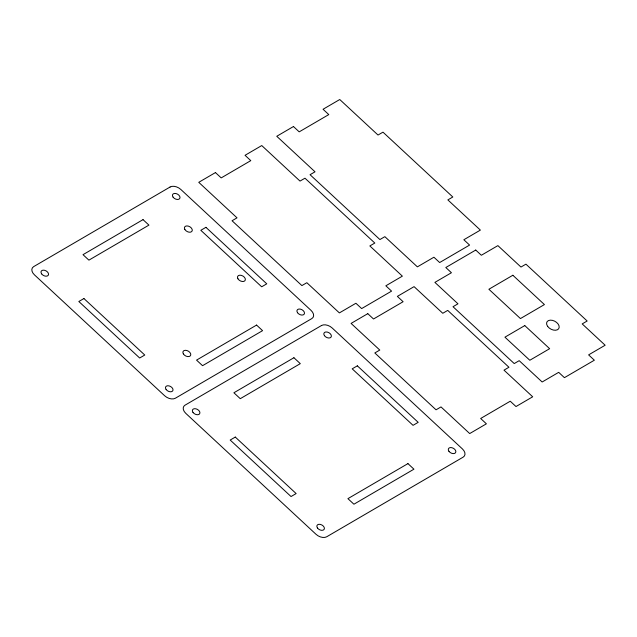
<?xml version="1.0" encoding="UTF-8"?>
<svg xmlns="http://www.w3.org/2000/svg" width="637" height="637" viewBox="0 0 637 637"><rect width="100%" height="100%" fill="white"/><g stroke="black" fill="none" stroke-linecap="round" stroke-linejoin="round"><path stroke-width="0.96" d="M170.095 187.007L33.673 266.624A8.154 5.279 28.7 0 0 34.454 274.858L164.68 395.784A8.154 5.279 28.7 0 0 175.374 398.221L311.796 318.596A8.154 5.279 28.7 0 0 311.015 310.37L180.797 189.436A8.154 5.279 28.7 0 0 170.095 187.007M293.458 126.532L276.761 136.278L315.02 171.815L310.06 174.705L379.899 239.56L384.859 236.661L417.378 266.863L433.916 257.213L439.657 262.548L469.58 245.078L463.84 239.751L480.378 230.1L447.851 199.899L452.811 197L382.98 132.154L378.02 135.044L339.752 99.515L323.055 109.261L328.788 114.588L299.199 131.859L293.458 126.532M215.457 172.571L198.76 182.325L237.02 217.854L232.059 220.752L301.89 285.599L306.851 282.709L339.378 312.91L355.916 303.26L361.657 308.587L391.572 291.125L385.839 285.798L402.369 276.147L369.85 245.938L374.811 243.047L304.972 178.193L300.011 181.091L261.751 145.555L245.046 155.301L250.787 160.635L221.198 177.906L215.457 172.571M143.03 219.638L83.009 254.673L88.901 260.143L148.931 225.116L143.03 219.638M83.925 298.538L78.829 301.508L139.67 358.01L144.766 355.032L83.925 298.538M205.926 227.329L200.83 230.299L261.672 286.801L266.768 283.831L205.926 227.329M256.576 325.077L196.546 360.112L202.55 365.686L262.571 330.651L256.576 325.077M321.462 325.539L185.049 405.164A8.154 5.279 28.7 0 0 185.821 413.389L316.048 534.324A8.154 5.279 28.7 0 0 326.749 536.752L463.163 457.135A8.154 5.279 28.7 0 0 462.39 448.91L332.164 327.975A8.154 5.279 28.7 0 0 321.462 325.539M475.735 250.054L445.812 267.516L451.426 272.732L434.896 282.382L457.971 303.817L453.011 306.716L514.234 363.568L519.195 360.669L542.159 381.993L558.689 372.342L564.43 377.669L594.353 360.208L588.612 354.881L605.15 345.23L582.194 323.907L587.155 321.008L525.931 264.156L520.97 267.054L497.887 245.619L481.349 255.27L475.735 250.054M367.78 313.659L351.083 323.413L379.779 350.063L374.819 352.954L436.042 409.814L441.003 406.916L469.7 433.566L486.397 423.82L480.664 418.485L510.253 401.214L515.994 406.549L532.691 396.795L503.994 370.145L508.955 367.254L447.731 310.394L442.771 313.293L414.074 286.642L397.369 296.388L403.11 301.723L373.521 318.994L367.78 313.659M293.92 357.731L233.898 392.766L240.268 398.682L300.298 363.647L293.92 357.731M235.292 437.07L230.196 440.048L291.037 496.542L296.133 493.571L235.292 437.07M357.341 365.837L352.197 368.839L413.039 425.341L418.183 422.339L357.341 365.837M512.857 275.256L488.882 289.254L520.445 318.572L544.42 304.574L512.857 275.256M524.777 325.587L504.934 337.172L529.801 360.271L549.643 348.686L524.777 325.587M407.943 463.617L347.913 498.652L353.917 504.217L413.939 469.182L407.943 463.617M237.935 278.775A4.244 2.755 28.7 0 0 244.783 280.861A4.244 2.755 28.7 0 0 241.534 275.431A4.244 2.755 28.7 0 0 237.935 278.775M184.865 229.487A4.244 2.755 28.7 0 0 191.713 231.573A4.244 2.755 28.7 0 0 188.464 226.151A4.244 2.755 28.7 0 0 184.865 229.487M183.352 353.877A4.244 2.755 28.7 0 0 190.2 355.956A4.244 2.755 28.7 0 0 186.952 350.533A4.244 2.755 28.7 0 0 183.352 353.877M297.567 312.759A4.077 2.644 28.7 0 0 304.12 314.248A4.077 2.644 28.7 0 0 300.433 309.136A4.077 2.644 28.7 0 0 297.567 312.759M173.089 197.159A4.077 2.644 28.7 0 0 179.642 198.648A4.077 2.644 28.7 0 0 175.947 193.537A4.077 2.644 28.7 0 0 173.089 197.159M41.628 273.886A4.077 2.644 28.7 0 0 48.181 275.375A4.077 2.644 28.7 0 0 44.494 270.271A4.077 2.644 28.7 0 0 41.628 273.886M166.106 389.486A4.077 2.644 28.7 0 0 172.659 390.975A4.077 2.644 28.7 0 0 168.972 385.871A4.077 2.644 28.7 0 0 166.106 389.486M192.995 412.418A4.077 2.644 28.7 0 0 199.548 413.915A4.077 2.644 28.7 0 0 195.862 408.803A4.077 2.644 28.7 0 0 192.995 412.418M324.456 335.691A4.077 2.644 28.7 0 0 331.009 337.188A4.077 2.644 28.7 0 0 327.322 332.076A4.077 2.644 28.7 0 0 324.456 335.691M317.481 528.017A4.077 2.644 28.7 0 0 324.034 529.514A4.077 2.644 28.7 0 0 320.339 524.402A4.077 2.644 28.7 0 0 317.481 528.017M448.934 451.291A4.077 2.644 28.7 0 0 455.487 452.788A4.077 2.644 28.7 0 0 451.8 447.676A4.077 2.644 28.7 0 0 448.934 451.291M547.653 326.383A6.792 4.403 28.7 0 0 558.577 328.867A6.792 4.403 28.7 0 0 552.43 320.355A6.792 4.403 28.7 0 0 547.653 326.383"/></g></svg>
